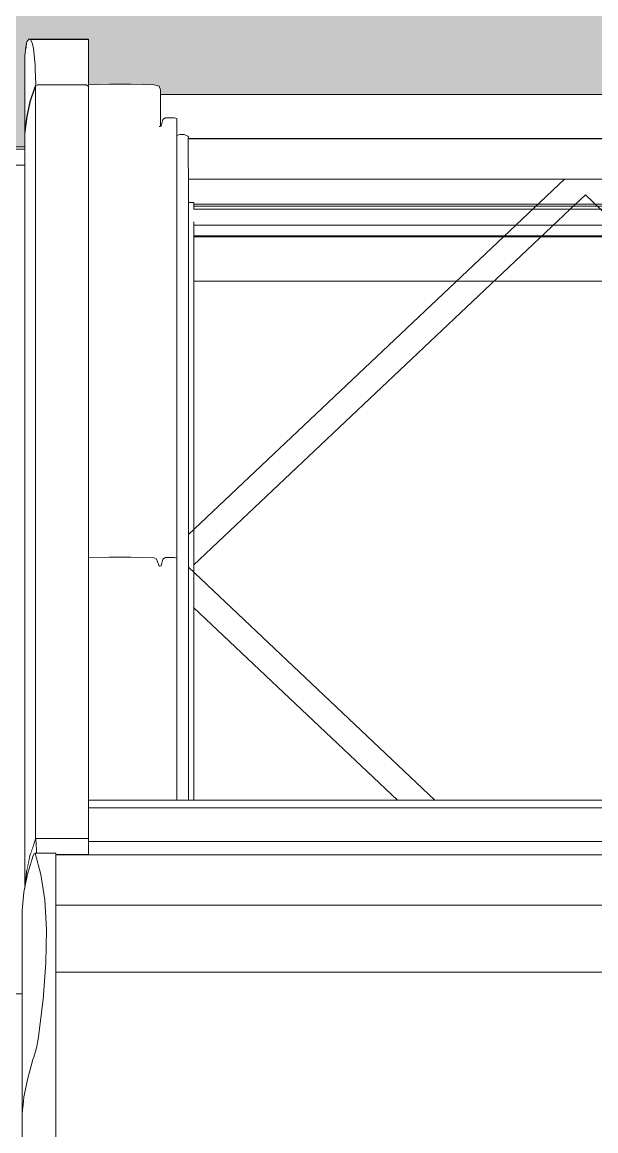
# Model space of a CAD drawing. Header units: metres. Extents: x -208 to 1512, y -277 to 123.
# Drawn here: x 4.669 to 5.105, y -2.944 to -2.103 of the extents above; entities that cross this region are included whole.
import ezdxf

# ---------------------------------------------------------------- set-up
doc = ezdxf.new("R2010")
doc.units = ezdxf.units.M
doc.header["$MEASUREMENT"] = 0
doc.linetypes.add('Wipeout_Contour', pattern=[1, 0, -1])
doc.layers.add('325 Dachfenster', color=7, linetype='Continuous')
doc.layers.add('330 Dachaufbau', color=7, linetype='Continuous')

# ---------------------------------------------------------------- blocks, each defined once
blk = doc.blocks.new('Dachfläche_17_4', base_point=(-0.00106, 0.07))
at = {"color": 254, "linetype": 'Wipeout_Contour', "lineweight": 0, "ltscale": 20.895429}
blk.add_wipeout([(3.805, -2.1975), (3.805, -2.22224), (5.505, -2.22224), (5.505, -2.1975)], dxfattribs=at).dxf.layer = '330 Dachaufbau'
at = {"layer": '330 Dachaufbau', "linetype": 'Continuous', "lineweight": 0, "true_color": 0x000000}
h = blk.add_hatch(color=18, dxfattribs=at)
h.paths.add_polyline_path([(3.445, -0.4), (3.755, -0.4), (3.755, 0.07), (2.8, 0.07), (2.8, -0.77152), (1.05, -0.77152), (1.05, 0.07), (-0.00106, 0.07), (0.01606, -4.6), (6.325, -4.6), (6.325, -0.82361), (3.445, -0.82361)])
h.paths.add_polyline_path([(3.805, -2.1975), (5.505, -2.1975), (5.505, -3.79873), (3.805, -3.79873)], flags=0)
h.paths.add_polyline_path([(1.075, -3.79873), (1.075, -2.1975), (2.775, -2.1975), (2.775, -3.79873)], flags=0)
at = {"layer": '330 Dachaufbau', "color": 7, "linetype": 'Continuous', "lineweight": 18, "flags": 128}
blk.add_lwpolyline([(5.505, -2.1975), (3.805, -2.1975)], dxfattribs=at)
at = {"color": 254, "linetype": 'Wipeout_Contour', "lineweight": 0, "ltscale": 20.995617}
blk.add_wipeout([(3.805, -2.2576), (3.805, -2.27528), (5.505, -2.27528), (5.505, -2.2576)], dxfattribs=at).dxf.layer = '330 Dachaufbau'
at = {"layer": '330 Dachaufbau', "color": 7, "linetype": 'Continuous', "lineweight": 18, "flags": 128}
blk.add_lwpolyline([(3.805, -2.27528), (5.505, -2.27528)], dxfattribs=at)
at = {"color": 254, "linetype": 'Wipeout_Contour', "lineweight": 0, "ltscale": 20.949564}
blk.add_wipeout([(3.805, -2.22224), (3.805, -2.2576), (5.505, -2.2576), (5.505, -2.22224)], dxfattribs=at).dxf.layer = '330 Dachaufbau'
blk = doc.blocks.new('VELUX SlopeRoofBundle[18]_4')
at = {"color": 254, "linetype": 'Wipeout_Contour', "lineweight": 0, "ltscale": 25.504622}
blk.add_wipeout([(4.67115, -2.18793), (4.67245, -2.17569), (4.67245, -2.11886), (4.67192, -2.12203), (4.67115, -2.12852)], dxfattribs=at).dxf.layer = '325 Dachfenster'
at = {"color": 254, "linetype": 'Wipeout_Contour', "lineweight": 0, "ltscale": 21.183153}
blk.add_wipeout([(4.67915, -2.13852), (4.67915, -2.15157), (4.67958, -2.15046), (4.67966, -2.15004)], dxfattribs=at).dxf.layer = '325 Dachfenster'
at = {"color": 254, "linetype": 'Wipeout_Contour', "lineweight": 0, "ltscale": 22.336549}
blk.add_wipeout([(4.79535, -2.20216), (5.39835, -2.20216), (5.39835, -2.19156), (4.79535, -2.19156)], dxfattribs=at).dxf.layer = '325 Dachfenster'
at = {"color": 254, "linetype": 'Wipeout_Contour', "lineweight": 0, "ltscale": 25.315104}
blk.add_wipeout([(4.65685, -2.22338), (4.67135, -2.22338), (4.67135, -2.21296), (4.67135, -2.21148), (4.65685, -2.21147)], dxfattribs=at).dxf.layer = '325 Dachfenster'
at = {"color": 254, "linetype": 'Wipeout_Contour', "lineweight": 0, "ltscale": 44.621096}
blk.add_wipeout([(5.39835, -2.21235), (4.79535, -2.21235), (4.79535, -2.2132), (4.79545, -2.21347), (4.79545, -2.21425), (5.39825, -2.21425), (5.39825, -2.21347), (5.39835, -2.2132)], dxfattribs=at).dxf.layer = '325 Dachfenster'
at = {"color": 254, "linetype": 'Wipeout_Contour', "lineweight": 0, "ltscale": 22.374111}
blk.add_wipeout([(4.79545, -2.21934), (4.79545, -2.2221), (5.39825, -2.2221), (5.39825, -2.21934)], dxfattribs=at).dxf.layer = '325 Dachfenster'
at = {"color": 254, "linetype": 'Wipeout_Contour', "lineweight": 0, "ltscale": 21.695314}
blk.add_wipeout([(4.73555, -2.50891), (4.71965, -2.50942), (4.71965, -2.69331), (4.73555, -2.69331)], dxfattribs=at).dxf.layer = '325 Dachfenster'
at = {"color": 254, "linetype": 'Wipeout_Contour', "lineweight": 0, "ltscale": 21.864615}
blk.add_wipeout([(4.77115, -2.51053), (4.77115, -2.69331), (4.77315, -2.69331), (4.77315, -2.51569)], dxfattribs=at).dxf.layer = '325 Dachfenster'
at = {"color": 254, "linetype": 'Wipeout_Contour', "lineweight": 0, "ltscale": 21.897414}
blk.add_wipeout([(4.78475, -2.50919), (4.78475, -2.69331), (4.78665, -2.69331), (4.78665, -2.50968)], dxfattribs=at).dxf.layer = '325 Dachfenster'
at = {"color": 254, "linetype": 'Wipeout_Contour', "lineweight": 0, "ltscale": 30.693754}
blk.add_wipeout([(4.67285, -2.11774), (4.67245, -2.11886), (4.67245, -2.17569), (4.67515, -2.16352), (4.67515, -2.11619), (4.67416, -2.11589)], dxfattribs=at).dxf.layer = '325 Dachfenster'
at = {"color": 254, "linetype": 'Wipeout_Contour', "lineweight": 0, "ltscale": 22.34801}
blk.add_wipeout([(4.79535, -2.20648), (5.39835, -2.20648), (5.39835, -2.20216), (4.79535, -2.20216)], dxfattribs=at).dxf.layer = '325 Dachfenster'
at = {"color": 254, "linetype": 'Wipeout_Contour', "lineweight": 0, "ltscale": 22.364497}
blk.add_wipeout([(4.79545, -2.21531), (5.39825, -2.21531), (5.39825, -2.21425), (4.79545, -2.21425)], dxfattribs=at).dxf.layer = '325 Dachfenster'
at = {"color": 254, "linetype": 'Wipeout_Contour', "lineweight": 0, "ltscale": 53.186286}
blk.add_wipeout([(4.65685, -2.22338), (4.65685, -2.84047), (4.66923, -2.84047), (4.66925, -2.79316), (4.66925, -2.77719), (4.67055, -2.76329), (4.67115, -2.76014), (4.67115, -2.76012), (4.67135, -2.75824), (4.67135, -2.22338)], dxfattribs=at).dxf.layer = '325 Dachfenster'
at = {"color": 254, "linetype": 'Wipeout_Contour', "lineweight": 0, "ltscale": 22.376213}
blk.add_wipeout([(4.79545, -2.22217), (5.39825, -2.22217), (5.39825, -2.2221), (4.79545, -2.2221)], dxfattribs=at).dxf.layer = '325 Dachfenster'
at = {"color": 254, "linetype": 'Wipeout_Contour', "lineweight": 0, "ltscale": 21.845273}
blk.add_wipeout([(4.76935, -2.50947), (4.76935, -2.69331), (4.77115, -2.69331), (4.77115, -2.51053)], dxfattribs=at).dxf.layer = '325 Dachfenster'
at = {"color": 254, "linetype": 'Wipeout_Contour', "lineweight": 0, "ltscale": 40.649988}
blk.add_wipeout([(4.67545, -2.11624), (4.67515, -2.11619), (4.67515, -2.16352), (4.67915, -2.15157), (4.67915, -2.13852), (4.67903, -2.13533), (4.67782, -2.1228), (4.67686, -2.11859)], dxfattribs=at).dxf.layer = '325 Dachfenster'
at = {"color": 254, "linetype": 'Wipeout_Contour', "lineweight": 0, "ltscale": 22.365825}
blk.add_wipeout([(4.79545, -2.21595), (5.39825, -2.21595), (5.39825, -2.21531), (4.79545, -2.21531)], dxfattribs=at).dxf.layer = '325 Dachfenster'
at = {"color": 254, "linetype": 'Wipeout_Contour', "lineweight": 0, "ltscale": 21.810735}
blk.add_wipeout([(4.75175, -2.50891), (4.75175, -2.69331), (4.76935, -2.69331), (4.76935, -2.50947)], dxfattribs=at).dxf.layer = '325 Dachfenster'
at = {"color": 254, "linetype": 'Wipeout_Contour', "lineweight": 0, "ltscale": 26.982298}
blk.add_wipeout([(4.65685, -2.93345), (4.66922, -2.93345), (4.66922, -2.86684), (4.66923, -2.84047), (4.65685, -2.84047)], dxfattribs=at).dxf.layer = '325 Dachfenster'
at = {"color": 254, "linetype": 'Wipeout_Contour', "lineweight": 0, "ltscale": 20.70006}
blk.add_wipeout([(4.71965, -2.11859), (4.67686, -2.11859), (4.67782, -2.1228), (4.71965, -2.1228)], dxfattribs=at).dxf.layer = '325 Dachfenster'
at = {"color": 254, "linetype": 'Wipeout_Contour', "lineweight": 0, "ltscale": 22.355501}
blk.add_wipeout([(4.79535, -2.2115), (5.39835, -2.2115), (5.39835, -2.20648), (4.79535, -2.20648)], dxfattribs=at).dxf.layer = '325 Dachfenster'
at = {"color": 254, "linetype": 'Wipeout_Contour', "lineweight": 0, "ltscale": 22.369743}
blk.add_wipeout([(4.79545, -2.21666), (4.79545, -2.21934), (5.39825, -2.21934), (5.39825, -2.21666)], dxfattribs=at).dxf.layer = '325 Dachfenster'
at = {"color": 254, "linetype": 'Wipeout_Contour', "lineweight": 0, "ltscale": 21.750045}
blk.add_wipeout([(4.73555, -2.50891), (4.73555, -2.69331), (4.75175, -2.69331), (4.75175, -2.50891)], dxfattribs=at).dxf.layer = '325 Dachfenster'
at = {"color": 254, "linetype": 'Wipeout_Contour', "lineweight": 0, "ltscale": 21.859634}
blk.add_wipeout([(4.77315, -2.51569), (4.77315, -2.69331), (4.77395, -2.69331), (4.77395, -2.51591)], dxfattribs=at).dxf.layer = '325 Dachfenster'
at = {"color": 254, "linetype": 'Wipeout_Contour', "lineweight": 0, "ltscale": 44.720622}
blk.add_wipeout([(4.66922, -2.86684), (4.66922, -2.95834), (4.66922, -2.96046), (4.66923, -2.95311), (4.66924, -2.94434), (4.66925, -2.93084), (4.66925, -2.81162), (4.66925, -2.79316)], dxfattribs=at).dxf.layer = '325 Dachfenster'
at = {"color": 254, "linetype": 'Wipeout_Contour', "lineweight": 0, "ltscale": 26.389218}
blk.add_wipeout([(4.67416, -2.11589), (4.67515, -2.11619), (4.67545, -2.11624), (4.71965, -2.11624), (4.71965, -2.11589)], dxfattribs=at).dxf.layer = '325 Dachfenster'
at = {"color": 254, "linetype": 'Wipeout_Contour', "lineweight": 0, "ltscale": 20.710559}
blk.add_wipeout([(4.67782, -2.1228), (4.67903, -2.13533), (4.71965, -2.13533), (4.71965, -2.1228)], dxfattribs=at).dxf.layer = '325 Dachfenster'
at = {"color": 254, "linetype": 'Wipeout_Contour', "lineweight": 0, "ltscale": 21.232786}
blk.add_wipeout([(4.71965, -2.1757), (4.71965, -2.50942), (4.73555, -2.50891), (4.73555, -2.17519)], dxfattribs=at).dxf.layer = '325 Dachfenster'
at = {"color": 254, "linetype": 'Wipeout_Contour', "lineweight": 0, "ltscale": 22.366908}
blk.add_wipeout([(4.79545, -2.21595), (4.79545, -2.21666), (5.39825, -2.21666), (5.39825, -2.21595)], dxfattribs=at).dxf.layer = '325 Dachfenster'
at = {"color": 254, "linetype": 'Wipeout_Contour', "lineweight": 0, "ltscale": 21.862456}
blk.add_wipeout([(4.77395, -2.51591), (4.77395, -2.69331), (4.77475, -2.69331), (4.77475, -2.51562)], dxfattribs=at).dxf.layer = '325 Dachfenster'
at = {"color": 254, "linetype": 'Wipeout_Contour', "lineweight": 0, "ltscale": 27.547185}
blk.add_wipeout([(4.67055, -2.76329), (4.66925, -2.77719), (4.66925, -2.93084), (4.6702, -2.92221), (4.67055, -2.91864)], dxfattribs=at).dxf.layer = '325 Dachfenster'
at = {"color": 254, "linetype": 'Wipeout_Contour', "lineweight": 0, "ltscale": 20.68416}
blk.add_wipeout([(4.67545, -2.11624), (4.67686, -2.11859), (4.71965, -2.11859), (4.71965, -2.11624)], dxfattribs=at).dxf.layer = '325 Dachfenster'
at = {"color": 254, "linetype": 'Wipeout_Contour', "lineweight": 0, "ltscale": 21.28986}
blk.add_wipeout([(4.73555, -2.17519), (4.73555, -2.50891), (4.75175, -2.50891), (4.75175, -2.17519)], dxfattribs=at).dxf.layer = '325 Dachfenster'
at = {"color": 254, "linetype": 'Wipeout_Contour', "lineweight": 0, "ltscale": 22.359918}
blk.add_wipeout([(4.79535, -2.21235), (5.39835, -2.21235), (5.39835, -2.2115), (4.79535, -2.2115)], dxfattribs=at).dxf.layer = '325 Dachfenster'
at = {"color": 254, "linetype": 'Wipeout_Contour', "lineweight": 0, "ltscale": 21.873727}
blk.add_wipeout([(4.77475, -2.51562), (4.77475, -2.69331), (4.77605, -2.69331), (4.77605, -2.51046)], dxfattribs=at).dxf.layer = '325 Dachfenster'
at = {"color": 254, "linetype": 'Wipeout_Contour', "lineweight": 0, "ltscale": 27.506569}
blk.add_wipeout([(4.67055, -2.76329), (4.67055, -2.91864), (4.67247, -2.90906), (4.67315, -2.90528), (4.67315, -2.74963)], dxfattribs=at).dxf.layer = '325 Dachfenster'
at = {"color": 254, "linetype": 'Wipeout_Contour', "lineweight": 0, "ltscale": 22.205416}
blk.add_wipeout([(4.66925, -2.93402), (4.66924, -2.94434), (4.69485, -2.94434), (4.69485, -2.93402)], dxfattribs=at).dxf.layer = '325 Dachfenster'
at = {"layer": '325 Dachfenster', "linetype": 'Continuous', "lineweight": 0, "flags": 128}
blk.add_lwpolyline([(4.67416, -2.11589), (4.71965, -2.11589)], dxfattribs=at)
at = {"color": 254, "linetype": 'Wipeout_Contour', "lineweight": 0, "ltscale": 20.890028}
blk.add_wipeout([(4.71965, -2.15039), (4.71965, -2.1757), (4.73555, -2.17519), (4.73555, -2.14987)], dxfattribs=at).dxf.layer = '325 Dachfenster'
at = {"color": 254, "linetype": 'Wipeout_Contour', "lineweight": 0, "ltscale": 21.869064}
blk.add_wipeout([(4.77605, -2.51046), (4.77605, -2.69331), (4.77815, -2.69331), (4.77815, -2.50919)], dxfattribs=at).dxf.layer = '325 Dachfenster'
at = {"color": 254, "linetype": 'Wipeout_Contour', "lineweight": 0, "ltscale": 27.482102}
blk.add_wipeout([(4.67725, -2.73614), (4.67315, -2.74963), (4.67315, -2.90528), (4.67614, -2.89492), (4.67725, -2.89025)], dxfattribs=at).dxf.layer = '325 Dachfenster'
at = {"color": 254, "linetype": 'Wipeout_Contour', "lineweight": 0, "ltscale": 28.209118}
blk.add_wipeout([(4.66925, -2.93402), (4.69485, -2.93402), (4.69485, -2.92221), (4.6702, -2.92221), (4.66925, -2.93084)], dxfattribs=at).dxf.layer = '325 Dachfenster'
at = {"color": 254, "linetype": 'Wipeout_Contour', "lineweight": 0, "ltscale": 23.709713}
blk.add_wipeout([(4.69485, -2.95177), (5.49885, -2.95177), (5.49885, -2.94307), (4.69485, -2.94307)], dxfattribs=at).dxf.layer = '325 Dachfenster'
at = {"layer": '325 Dachfenster', "linetype": 'Continuous', "lineweight": 0, "flags": 128}
for points in [[(4.66925, -2.77853), (4.66925, -2.79316)], [(4.66922, -2.86684), (4.66925, -2.79316)], [(4.66923, -2.84047), (4.65685, -2.84047), (4.64448, -2.84047)]]:
    blk.add_lwpolyline(points, dxfattribs=at)
at = {"color": 254, "linetype": 'Wipeout_Contour', "lineweight": 0, "ltscale": 26.24589}
blk.add_wipeout([(4.67903, -2.13533), (4.67915, -2.13852), (4.67966, -2.15004), (4.71965, -2.15004), (4.71965, -2.13533)], dxfattribs=at).dxf.layer = '325 Dachfenster'
at = {"color": 254, "linetype": 'Wipeout_Contour', "lineweight": 0, "ltscale": 21.396659}
blk.add_wipeout([(4.77115, -2.17681), (4.77115, -2.51053), (4.77315, -2.51569), (4.77315, -2.18197)], dxfattribs=at).dxf.layer = '325 Dachfenster'
at = {"color": 254, "linetype": 'Wipeout_Contour', "lineweight": 0, "ltscale": 21.881521}
blk.add_wipeout([(4.77815, -2.69331), (4.78475, -2.69331), (4.78475, -2.50919), (4.77815, -2.50919)], dxfattribs=at).dxf.layer = '325 Dachfenster'
at = {"color": 254, "linetype": 'Wipeout_Contour', "lineweight": 0, "ltscale": 66.27468}
blk.add_wipeout([(4.67836, -2.73398), (4.67725, -2.73614), (4.67725, -2.89025), (4.67802, -2.88834), (4.6801, -2.88148), (4.68142, -2.8749), (4.68516, -2.84478), (4.68724, -2.81692), (4.68767, -2.79154), (4.68639, -2.76905), (4.6835, -2.74968), (4.679, -2.73369)], dxfattribs=at).dxf.layer = '325 Dachfenster'
at = {"color": 254, "linetype": 'Wipeout_Contour', "lineweight": 0, "ltscale": 21.932535}
blk.add_wipeout([(4.67245, -2.74788), (4.67115, -2.76012), (4.67115, -2.76014), (4.67245, -2.75331)], dxfattribs=at).dxf.layer = '325 Dachfenster'
at = {"color": 254, "linetype": 'Wipeout_Contour', "lineweight": 0, "ltscale": 28.117782}
blk.add_wipeout([(4.67055, -2.91864), (4.6702, -2.92221), (4.69485, -2.92221), (4.69485, -2.90906), (4.67247, -2.90906)], dxfattribs=at).dxf.layer = '325 Dachfenster'
at = {"color": 254, "linetype": 'Wipeout_Contour', "lineweight": 0, "ltscale": 23.690848}
blk.add_wipeout([(4.69485, -2.93282), (4.69485, -2.94307), (5.49885, -2.94307), (5.49885, -2.93282)], dxfattribs=at).dxf.layer = '325 Dachfenster'
at = {"color": 254, "linetype": 'Wipeout_Contour', "lineweight": 0, "ltscale": 74.453024}
blk.add_wipeout([(4.67245, -2.17569), (4.67115, -2.18793), (4.67135, -2.18808), (4.67135, -2.18793), (4.67265, -2.17569), (4.67535, -2.16352), (4.67935, -2.15157), (4.68115, -2.15061), (4.71795, -2.15061), (4.71965, -2.15186), (4.71965, -2.15046), (4.67958, -2.15046), (4.67915, -2.15157), (4.67515, -2.16352)], dxfattribs=at).dxf.layer = '325 Dachfenster'
at = {"color": 254, "linetype": 'Wipeout_Contour', "lineweight": 0, "ltscale": 21.385286}
blk.add_wipeout([(4.76935, -2.50947), (4.77115, -2.51053), (4.77115, -2.17681), (4.76935, -2.17575)], dxfattribs=at).dxf.layer = '325 Dachfenster'
at = {"color": 254, "linetype": 'Wipeout_Contour', "lineweight": 0, "ltscale": 21.578702}
blk.add_wipeout([(4.69485, -2.73369), (4.679, -2.73369), (4.6835, -2.74968), (4.69485, -2.74968)], dxfattribs=at).dxf.layer = '325 Dachfenster'
at = {"color": 254, "linetype": 'Wipeout_Contour', "lineweight": 0, "ltscale": 21.812933}
blk.add_wipeout([(4.68724, -2.81692), (4.68516, -2.84478), (4.69485, -2.84478), (4.69485, -2.81692)], dxfattribs=at).dxf.layer = '325 Dachfenster'
at = {"color": 254, "linetype": 'Wipeout_Contour', "lineweight": 0, "ltscale": 28.012447}
blk.add_wipeout([(4.67315, -2.90528), (4.67247, -2.90906), (4.69485, -2.90906), (4.69485, -2.89492), (4.67614, -2.89492)], dxfattribs=at).dxf.layer = '325 Dachfenster'
at = {"color": 254, "linetype": 'Wipeout_Contour', "lineweight": 0, "ltscale": 23.668988}
blk.add_wipeout([(4.69485, -2.92108), (4.69485, -2.93282), (5.49885, -2.93282), (5.49885, -2.92108)], dxfattribs=at).dxf.layer = '325 Dachfenster'
at = {"layer": '325 Dachfenster', "linetype": 'Continuous', "lineweight": 0, "flags": 128}
blk.add_lwpolyline([(4.66922, -2.86684), (4.66922, -2.95834)], dxfattribs=at)
at = {"color": 254, "linetype": 'Wipeout_Contour', "lineweight": 0, "ltscale": 20.770521}
blk.add_wipeout([(4.67966, -2.15004), (4.67958, -2.15046), (4.71965, -2.15046), (4.71965, -2.15004)], dxfattribs=at).dxf.layer = '325 Dachfenster'
at = {"color": 254, "linetype": 'Wipeout_Contour', "lineweight": 0, "ltscale": 21.350559}
blk.add_wipeout([(4.75175, -2.50891), (4.76935, -2.50947), (4.76935, -2.17575), (4.75175, -2.17519)], dxfattribs=at).dxf.layer = '325 Dachfenster'
at = {"color": 254, "linetype": 'Wipeout_Contour', "lineweight": 0, "ltscale": 27.525294}
blk.add_wipeout([(4.67245, -2.75331), (4.67315, -2.74963), (4.67515, -2.74305), (4.67515, -2.73571), (4.67245, -2.74788)], dxfattribs=at).dxf.layer = '325 Dachfenster'
at = {"color": 254, "linetype": 'Wipeout_Contour', "lineweight": 0, "ltscale": 21.869673}
blk.add_wipeout([(4.69485, -2.73461), (4.69485, -2.7349), (4.71965, -2.7349), (4.71965, -2.73461)], dxfattribs=at).dxf.layer = '325 Dachfenster'
at = {"color": 254, "linetype": 'Wipeout_Contour', "lineweight": 0, "ltscale": 21.645609}
blk.add_wipeout([(4.6835, -2.74968), (4.68639, -2.76905), (4.69485, -2.76905), (4.69485, -2.74968)], dxfattribs=at).dxf.layer = '325 Dachfenster'
at = {"color": 254, "linetype": 'Wipeout_Contour', "lineweight": 0, "ltscale": 21.81131}
blk.add_wipeout([(4.68516, -2.84478), (4.68142, -2.8749), (4.69485, -2.8749), (4.69485, -2.84478)], dxfattribs=at).dxf.layer = '325 Dachfenster'
at = {"color": 254, "linetype": 'Wipeout_Contour', "lineweight": 0, "ltscale": 27.804431}
blk.add_wipeout([(4.67725, -2.89025), (4.67614, -2.89492), (4.69485, -2.89492), (4.69485, -2.88834), (4.67802, -2.88834)], dxfattribs=at).dxf.layer = '325 Dachfenster'
at = {"color": 254, "linetype": 'Wipeout_Contour', "lineweight": 0, "ltscale": 23.644496}
blk.add_wipeout([(5.49885, -2.90814), (4.69485, -2.90814), (4.69485, -2.92108), (5.49885, -2.92108)], dxfattribs=at).dxf.layer = '325 Dachfenster'
at = {"color": 254, "linetype": 'Wipeout_Contour', "lineweight": 0, "ltscale": 20.952275}
blk.add_wipeout([(4.73555, -2.17519), (4.75175, -2.17519), (4.75175, -2.14987), (4.73555, -2.14987)], dxfattribs=at).dxf.layer = '325 Dachfenster'
at = {"color": 254, "linetype": 'Wipeout_Contour', "lineweight": 0, "ltscale": 32.239723}
blk.add_wipeout([(4.77315, -2.51569), (4.77395, -2.51591), (4.77395, -2.18222), (4.77325, -2.18204), (4.77325, -2.182), (4.77315, -2.18197)], dxfattribs=at).dxf.layer = '325 Dachfenster'
at = {"color": 254, "linetype": 'Wipeout_Contour', "lineweight": 0, "ltscale": 37.435944}
blk.add_wipeout([(4.67915, -2.72376), (4.67515, -2.73571), (4.67515, -2.74305), (4.67725, -2.73614), (4.67836, -2.73398), (4.679, -2.73369), (4.67915, -2.73369)], dxfattribs=at).dxf.layer = '325 Dachfenster'
at = {"color": 254, "linetype": 'Wipeout_Contour', "lineweight": 0, "ltscale": 21.778922}
blk.add_wipeout([(4.68767, -2.79154), (4.69485, -2.79154), (4.69485, -2.76905), (4.68639, -2.76905)], dxfattribs=at).dxf.layer = '325 Dachfenster'
at = {"color": 254, "linetype": 'Wipeout_Contour', "lineweight": 0, "ltscale": 23.488105}
blk.add_wipeout([(4.69485, -2.82399), (4.69485, -2.8457), (5.49885, -2.8457), (5.49885, -2.82399)], dxfattribs=at).dxf.layer = '325 Dachfenster'
at = {"color": 254, "linetype": 'Wipeout_Contour', "lineweight": 0, "ltscale": 21.994994}
blk.add_wipeout([(4.6801, -2.88148), (4.67802, -2.88834), (4.69485, -2.88834), (4.69485, -2.88148)], dxfattribs=at).dxf.layer = '325 Dachfenster'
at = {"color": 254, "linetype": 'Wipeout_Contour', "lineweight": 0, "ltscale": 23.617763}
blk.add_wipeout([(5.49885, -2.89407), (4.69485, -2.89407), (4.69485, -2.90814), (5.49885, -2.90814)], dxfattribs=at).dxf.layer = '325 Dachfenster'
at = {"color": 254, "linetype": 'Wipeout_Contour', "lineweight": 0, "ltscale": 26.691323}
blk.add_wipeout([(4.67135, -2.18793), (4.67135, -2.75824), (4.67245, -2.74788), (4.67265, -2.74698), (4.67265, -2.17569)], dxfattribs=at).dxf.layer = '325 Dachfenster'
at = {"color": 254, "linetype": 'Wipeout_Contour', "lineweight": 0, "ltscale": 21.410047}
blk.add_wipeout([(4.77395, -2.18222), (4.77395, -2.51591), (4.77475, -2.51562), (4.77475, -2.18194)], dxfattribs=at).dxf.layer = '325 Dachfenster'
at = {"color": 254, "linetype": 'Wipeout_Contour', "lineweight": 0, "ltscale": 32.526598}
blk.add_wipeout([(4.67915, -2.72376), (4.67915, -2.73369), (4.68005, -2.73369), (4.68005, -2.73166), (4.67969, -2.72249), (4.6796, -2.72258)], dxfattribs=at).dxf.layer = '325 Dachfenster'
at = {"color": 254, "linetype": 'Wipeout_Contour', "lineweight": 0, "ltscale": 23.346776}
blk.add_wipeout([(4.69485, -2.75102), (4.69485, -2.77223), (5.49885, -2.77223), (5.49885, -2.75102)], dxfattribs=at).dxf.layer = '325 Dachfenster'
at = {"color": 254, "linetype": 'Wipeout_Contour', "lineweight": 0, "ltscale": 21.904555}
blk.add_wipeout([(4.69485, -2.79154), (4.68767, -2.79154), (4.68724, -2.81692), (4.69485, -2.81692)], dxfattribs=at).dxf.layer = '325 Dachfenster'
at = {"color": 254, "linetype": 'Wipeout_Contour', "lineweight": 0, "ltscale": 23.464488}
blk.add_wipeout([(4.69485, -2.82321), (4.69485, -2.82378), (5.49885, -2.82378), (5.49885, -2.82321)], dxfattribs=at).dxf.layer = '325 Dachfenster'
at = {"color": 254, "linetype": 'Wipeout_Contour', "lineweight": 0, "ltscale": 22.014791}
blk.add_wipeout([(4.68142, -2.8749), (4.6801, -2.88148), (4.69485, -2.88148), (4.69485, -2.8749)], dxfattribs=at).dxf.layer = '325 Dachfenster'
at = {"color": 254, "linetype": 'Wipeout_Contour', "lineweight": 0, "ltscale": 23.597232}
blk.add_wipeout([(5.49885, -2.88799), (4.69485, -2.88799), (4.69485, -2.89407), (5.49885, -2.89407)], dxfattribs=at).dxf.layer = '325 Dachfenster'
at = {"layer": '325 Dachfenster', "linetype": 'Continuous', "lineweight": 0, "flags": 128}
blk.add_lwpolyline([(4.67115, -2.76012), (4.67115, -2.76014)], dxfattribs=at)
at = {"color": 254, "linetype": 'Wipeout_Contour', "lineweight": 0, "ltscale": 26.606085}
blk.add_wipeout([(4.67265, -2.17569), (4.67265, -2.74698), (4.67515, -2.73571), (4.67535, -2.73511), (4.67535, -2.16352)], dxfattribs=at).dxf.layer = '325 Dachfenster'
at = {"color": 254, "linetype": 'Wipeout_Contour', "lineweight": 0, "ltscale": 21.405913}
blk.add_wipeout([(4.77475, -2.18194), (4.77475, -2.51562), (4.77605, -2.51046), (4.77605, -2.17678)], dxfattribs=at).dxf.layer = '325 Dachfenster'
at = {"color": 254, "linetype": 'Wipeout_Contour', "lineweight": 0, "ltscale": 21.822695}
blk.add_wipeout([(4.67969, -2.72249), (4.68005, -2.73166), (4.71965, -2.73166), (4.71965, -2.72249)], dxfattribs=at).dxf.layer = '325 Dachfenster'
at = {"color": 254, "linetype": 'Wipeout_Contour', "lineweight": 0, "ltscale": 23.366412}
blk.add_wipeout([(4.69485, -2.77308), (5.49885, -2.77308), (5.49885, -2.77223), (4.69485, -2.77223)], dxfattribs=at).dxf.layer = '325 Dachfenster'
at = {"color": 254, "linetype": 'Wipeout_Contour', "lineweight": 0, "ltscale": 23.465219}
blk.add_wipeout([(4.69485, -2.82378), (4.69485, -2.82399), (5.49885, -2.82399), (5.49885, -2.82378)], dxfattribs=at).dxf.layer = '325 Dachfenster'
at = {"color": 254, "linetype": 'Wipeout_Contour', "lineweight": 0, "ltscale": 23.53903}
blk.add_wipeout([(5.49885, -2.8457), (4.69485, -2.8457), (4.69485, -2.87547), (5.49885, -2.87547)], dxfattribs=at).dxf.layer = '325 Dachfenster'
at = {"color": 254, "linetype": 'Wipeout_Contour', "lineweight": 0, "ltscale": 23.584896}
blk.add_wipeout([(4.69485, -2.88155), (4.69485, -2.88799), (5.49885, -2.88799), (5.49885, -2.88155)], dxfattribs=at).dxf.layer = '325 Dachfenster'
at = {"layer": '325 Dachfenster', "linetype": 'Continuous', "lineweight": 0, "flags": 128}
for points in [[(4.77115, -2.51053), (4.76935, -2.50947)], [(4.77395, -2.51591), (4.77315, -2.51569)], [(4.77475, -2.51562), (4.77395, -2.51591)]]:
    blk.add_lwpolyline(points, dxfattribs=at)
at = {"color": 254, "linetype": 'Wipeout_Contour', "lineweight": 0, "ltscale": 21.408898}
blk.add_wipeout([(4.77605, -2.17678), (4.77605, -2.51046), (4.77815, -2.50919), (4.77815, -2.1755)], dxfattribs=at).dxf.layer = '325 Dachfenster'
at = {"color": 254, "linetype": 'Wipeout_Contour', "lineweight": 0, "ltscale": 33.126006}
blk.add_wipeout([(4.68005, -2.73369), (4.69485, -2.73369), (4.69485, -2.73461), (4.71965, -2.73461), (4.71965, -2.73166), (4.68005, -2.73166)], dxfattribs=at).dxf.layer = '325 Dachfenster'
at = {"color": 254, "linetype": 'Wipeout_Contour', "lineweight": 0, "ltscale": 23.463644}
blk.add_wipeout([(4.69485, -2.82321), (5.49885, -2.82321), (5.49885, -2.82293), (4.69485, -2.82293)], dxfattribs=at).dxf.layer = '325 Dachfenster'
at = {"color": 254, "linetype": 'Wipeout_Contour', "lineweight": 0, "ltscale": 23.572528}
blk.add_wipeout([(4.69485, -2.87547), (4.69485, -2.88155), (5.49885, -2.88155), (5.49885, -2.87547)], dxfattribs=at).dxf.layer = '325 Dachfenster'
at = {"layer": '325 Dachfenster', "linetype": 'Continuous', "lineweight": 0, "flags": 128}
blk.add_lwpolyline([(4.77315, -2.51569), (4.77115, -2.51053)], dxfattribs=at)
at = {"color": 254, "linetype": 'Wipeout_Contour', "lineweight": 0, "ltscale": 26.572448}
blk.add_wipeout([(4.67935, -2.15157), (4.67535, -2.16352), (4.67535, -2.73511), (4.67915, -2.72376), (4.67935, -2.72323)], dxfattribs=at).dxf.layer = '325 Dachfenster'
at = {"color": 254, "linetype": 'Wipeout_Contour', "lineweight": 0, "ltscale": 21.424507}
blk.add_wipeout([(4.77815, -2.1755), (4.77815, -2.50919), (4.78475, -2.50919), (4.78475, -2.1755)], dxfattribs=at).dxf.layer = '325 Dachfenster'
at = {"color": 254, "linetype": 'Wipeout_Contour', "lineweight": 0, "ltscale": 23.278724}
blk.add_wipeout([(5.47405, -2.72811), (4.71965, -2.72811), (4.71965, -2.73042), (5.47405, -2.73042)], dxfattribs=at).dxf.layer = '325 Dachfenster'
at = {"color": 254, "linetype": 'Wipeout_Contour', "lineweight": 0, "ltscale": 23.310827}
blk.add_wipeout([(4.69485, -2.75102), (5.49885, -2.75102), (5.49885, -2.7349), (4.69485, -2.7349)], dxfattribs=at).dxf.layer = '325 Dachfenster'
at = {"color": 254, "linetype": 'Wipeout_Contour', "lineweight": 0, "ltscale": 23.4397}
blk.add_wipeout([(4.69485, -2.82293), (5.49885, -2.82293), (5.49885, -2.79656), (4.69485, -2.79656)], dxfattribs=at).dxf.layer = '325 Dachfenster'
at = {"layer": '325 Dachfenster', "linetype": 'Continuous', "lineweight": 0, "flags": 128}
for points in [[(4.67115, -2.12852), (4.67115, -2.18793)], [(4.67115, -2.18793), (4.67135, -2.18808)], [(4.67135, -2.18793), (4.67135, -2.75824)], [(4.67135, -2.21148), (4.65685, -2.21147), (4.64235, -2.21148)], [(4.77605, -2.51046), (4.77475, -2.51562)], [(4.77815, -2.50919), (4.77605, -2.51046)], [(4.679, -2.73369), (4.6835, -2.74968), (4.68639, -2.76905), (4.68767, -2.79154), (4.68724, -2.81692), (4.68516, -2.84478), (4.68142, -2.8749), (4.6801, -2.88148), (4.67802, -2.88834), (4.67725, -2.89025), (4.67614, -2.89492), (4.67315, -2.90528), (4.67247, -2.90906), (4.67055, -2.91864), (4.6702, -2.92221), (4.66925, -2.93084), (4.66925, -2.93402), (4.66924, -2.94434), (4.66923, -2.95311), (4.66922, -2.96046)], [(4.67836, -2.73398), (4.67725, -2.73614), (4.67315, -2.74963), (4.67055, -2.76329), (4.66925, -2.77719), (4.66925, -2.77853)], [(4.67836, -2.73398), (4.679, -2.73369)], [(4.679, -2.73369), (4.69485, -2.73369)], [(4.69485, -2.82399), (5.49885, -2.82399)]]:
    blk.add_lwpolyline(points, dxfattribs=at)
at = {"color": 254, "linetype": 'Wipeout_Contour', "lineweight": 0, "ltscale": 33.193753}
blk.add_wipeout([(4.67935, -2.15157), (4.67935, -2.72323), (4.6796, -2.72258), (4.67969, -2.72249), (4.68115, -2.72249), (4.68115, -2.15061)], dxfattribs=at).dxf.layer = '325 Dachfenster'
at = {"color": 254, "linetype": 'Wipeout_Contour', "lineweight": 0, "ltscale": 20.676668}
blk.add_wipeout([(4.77115, -2.17681), (4.77315, -2.1819), (4.77415, -2.15426), (4.77315, -2.1515)], dxfattribs=at).dxf.layer = '325 Dachfenster'
at = {"color": 254, "linetype": 'Wipeout_Contour', "lineweight": 0, "ltscale": 21.439347}
blk.add_wipeout([(4.78475, -2.1755), (4.78475, -2.50919), (4.78665, -2.50968), (4.78665, -2.176)], dxfattribs=at).dxf.layer = '325 Dachfenster'
at = {"color": 254, "linetype": 'Wipeout_Contour', "lineweight": 0, "ltscale": 23.283554}
blk.add_wipeout([(5.47405, -2.73042), (4.71965, -2.73042), (4.71965, -2.73318), (5.47405, -2.73318)], dxfattribs=at).dxf.layer = '325 Dachfenster'
at = {"color": 254, "linetype": 'Wipeout_Contour', "lineweight": 0, "ltscale": 23.391398}
blk.add_wipeout([(4.69485, -2.79656), (5.49885, -2.79656), (5.49885, -2.77308), (4.69485, -2.77308)], dxfattribs=at).dxf.layer = '325 Dachfenster'
at = {"layer": '325 Dachfenster', "linetype": 'Continuous', "lineweight": 0, "flags": 128}
for points in [[(4.69485, -2.96046), (4.69485, -2.95311), (4.69485, -2.94434), (4.69485, -2.93402), (4.69485, -2.92221), (4.69485, -2.90906), (4.69485, -2.89492), (4.69485, -2.88834), (4.69485, -2.88148), (4.69485, -2.8749), (4.69485, -2.84478), (4.69485, -2.81692), (4.69485, -2.79154), (4.69485, -2.76905), (4.69485, -2.74968), (4.69485, -2.73369)], [(4.69485, -2.77308), (5.49885, -2.77308)]]:
    blk.add_lwpolyline(points, dxfattribs=at)
at = {"color": 254, "linetype": 'Wipeout_Contour', "lineweight": 0, "ltscale": 21.339135}
blk.add_wipeout([(4.68115, -2.15061), (4.68115, -2.72249), (4.71795, -2.72249), (4.71795, -2.15061)], dxfattribs=at).dxf.layer = '325 Dachfenster'
at = {"color": 254, "linetype": 'Wipeout_Contour', "lineweight": 0, "ltscale": 15.963702}
blk.add_wipeout([(4.77315, -2.1515), (4.76935, -2.17575), (4.77115, -2.17681)], dxfattribs=at).dxf.layer = '325 Dachfenster'
at = {"color": 254, "linetype": 'Wipeout_Contour', "lineweight": 0, "ltscale": 78.460077}
blk.add_wipeout([(4.78665, -2.18441), (4.78665, -2.18898), (4.78905, -2.18816), (4.79215, -2.18823), (4.79495, -2.18936), (4.79545, -2.19021), (4.79545, -2.19134), (5.39825, -2.19134), (5.39825, -2.19021), (5.39875, -2.18936), (5.40155, -2.18823), (5.40465, -2.18816), (5.40705, -2.18898), (5.40705, -2.18441)], dxfattribs=at).dxf.layer = '325 Dachfenster'
at = {"color": 254, "linetype": 'Wipeout_Contour', "lineweight": 0, "ltscale": 23.28772}
blk.add_wipeout([(5.47405, -2.73318), (4.71965, -2.73318), (4.71965, -2.7349), (5.47405, -2.7349)], dxfattribs=at).dxf.layer = '325 Dachfenster'
at = {"layer": '325 Dachfenster', "linetype": 'Continuous', "lineweight": 0, "flags": 128}
for points in [[(4.67115, -2.12852), (4.67192, -2.12203), (4.67245, -2.11886), (4.67285, -2.11774), (4.67416, -2.11589), (4.67515, -2.11619), (4.67545, -2.11624), (4.67686, -2.11859), (4.67782, -2.1228), (4.67903, -2.13533), (4.67915, -2.13852), (4.67966, -2.15004)], [(4.67958, -2.15046), (4.67915, -2.15157), (4.67515, -2.16352), (4.67245, -2.17569), (4.67115, -2.18793)], [(4.67135, -2.18793), (4.67265, -2.17569), (4.67535, -2.16352), (4.67935, -2.15157)], [(4.67935, -2.15157), (4.68115, -2.15061)], [(4.67935, -2.15157), (4.67935, -2.72323)], [(4.67958, -2.15046), (4.67966, -2.15004)], [(4.67115, -2.76012), (4.67245, -2.74788), (4.67515, -2.73571), (4.67915, -2.72376), (4.6796, -2.72258)], [(4.6796, -2.72258), (4.67969, -2.72249)], [(4.67969, -2.72249), (4.68005, -2.73166), (4.68005, -2.73369)], [(4.69485, -2.73461), (4.71965, -2.73461)], [(4.69485, -2.7349), (5.49885, -2.7349)], [(4.71965, -2.73461), (4.71965, -2.7349)]]:
    blk.add_lwpolyline(points, dxfattribs=at)
at = {"color": 254, "linetype": 'Wipeout_Contour', "lineweight": 0, "ltscale": 21.405645}
blk.add_wipeout([(4.71795, -2.15061), (4.71795, -2.72249), (4.71965, -2.72249), (4.71965, -2.15186)], dxfattribs=at).dxf.layer = '325 Dachfenster'
at = {"color": 254, "linetype": 'Wipeout_Contour', "lineweight": 0, "ltscale": 38.287183}
blk.add_wipeout([(4.77315, -2.1819), (4.77318, -2.18198), (4.77325, -2.182), (4.77325, -2.18204), (4.77395, -2.18222), (4.77415, -2.18215), (4.77415, -2.15426)], dxfattribs=at).dxf.layer = '325 Dachfenster'
at = {"color": 254, "linetype": 'Wipeout_Contour', "lineweight": 0, "ltscale": 22.327282}
blk.add_wipeout([(4.79535, -2.19156), (5.39835, -2.19156), (5.39835, -2.19134), (4.79535, -2.19134)], dxfattribs=at).dxf.layer = '325 Dachfenster'
at = {"layer": '325 Dachfenster', "linetype": 'Continuous', "lineweight": 0, "flags": 128}
for points in [[(4.71965, -2.15004), (4.71965, -2.13533), (4.71965, -2.1228), (4.71965, -2.11859), (4.71965, -2.11624), (4.71965, -2.11589)], [(4.68115, -2.15061), (4.71795, -2.15061)], [(4.71795, -2.15061), (4.71965, -2.15186)], [(4.71965, -2.15046), (4.71965, -2.15004)], [(4.71965, -2.15186), (4.71965, -2.15046)], [(4.76935, -2.50947), (4.75175, -2.50891), (4.73555, -2.50891), (4.71965, -2.50942)]]:
    blk.add_lwpolyline(points, dxfattribs=at)
at = {"color": 254, "linetype": 'Wipeout_Contour', "lineweight": 0, "ltscale": 21.012204}
blk.add_wipeout([(4.75175, -2.14987), (4.75175, -2.17519), (4.76935, -2.17575), (4.76935, -2.15044)], dxfattribs=at).dxf.layer = '325 Dachfenster'
at = {"color": 254, "linetype": 'Wipeout_Contour', "lineweight": 0, "ltscale": 40.569406}
blk.add_wipeout([(4.79495, -2.18936), (4.79495, -2.69331), (4.79545, -2.69331), (4.79545, -2.21347), (4.79535, -2.2132), (4.79535, -2.19134), (4.79545, -2.19134), (4.79545, -2.19021)], dxfattribs=at).dxf.layer = '325 Dachfenster'
at = {"color": 254, "linetype": 'Wipeout_Contour', "lineweight": 0, "ltscale": 23.274665}
blk.add_wipeout([(4.71965, -2.72616), (4.71965, -2.72811), (5.47405, -2.72811), (5.47405, -2.72616)], dxfattribs=at).dxf.layer = '325 Dachfenster'
at = {"color": 254, "linetype": 'Wipeout_Contour', "lineweight": 0, "ltscale": 16.026028}
blk.add_wipeout([(4.76935, -2.17575), (4.77315, -2.1515), (4.76935, -2.15044)], dxfattribs=at).dxf.layer = '325 Dachfenster'
at = {"color": 254, "linetype": 'Wipeout_Contour', "lineweight": 0, "ltscale": 23.271352}
blk.add_wipeout([(5.47405, -2.72464), (4.71965, -2.72464), (4.71965, -2.72616), (5.47405, -2.72616)], dxfattribs=at).dxf.layer = '325 Dachfenster'
at = {"layer": '325 Dachfenster', "linetype": 'Continuous', "lineweight": 0, "flags": 128}
blk.add_lwpolyline([(4.77315, -2.1515), (4.76935, -2.15044), (4.75175, -2.14987), (4.73555, -2.14987), (4.71965, -2.15039)], dxfattribs=at)
at = {"color": 254, "linetype": 'Wipeout_Contour', "lineweight": 0, "ltscale": 22.28808}
blk.add_wipeout([(4.77415, -2.1579), (4.77415, -2.16985), (5.41955, -2.16985), (5.41955, -2.1579)], dxfattribs=at).dxf.layer = '325 Dachfenster'
at = {"color": 254, "linetype": 'Wipeout_Contour', "lineweight": 0, "ltscale": 20.680637}
blk.add_wipeout([(4.77315, -2.1819), (4.77115, -2.17681), (4.77315, -2.18197), (4.77318, -2.18198)], dxfattribs=at).dxf.layer = '325 Dachfenster'
at = {"color": 254, "linetype": 'Wipeout_Contour', "lineweight": 0, "ltscale": 22.27788}
blk.add_wipeout([(4.77415, -2.15783), (4.77415, -2.1579), (5.41955, -2.1579), (5.41955, -2.15783)], dxfattribs=at).dxf.layer = '325 Dachfenster'
at = {"color": 254, "linetype": 'Wipeout_Contour', "lineweight": 0, "ltscale": 89.138783}
blk.add_wipeout([(4.77415, -2.18215), (4.77475, -2.18194), (4.77605, -2.17678), (4.77815, -2.1755), (4.78475, -2.1755), (4.78665, -2.176), (4.78665, -2.18441), (5.40705, -2.18441), (5.40705, -2.176), (5.40895, -2.1755), (5.41555, -2.1755), (5.41765, -2.17678), (5.41895, -2.18194), (5.41955, -2.18215), (5.41955, -2.16985), (4.77415, -2.16985)], dxfattribs=at).dxf.layer = '325 Dachfenster'
at = {"layer": '325 Dachfenster', "linetype": 'Continuous', "lineweight": 0, "flags": 128}
for points in [[(4.77415, -2.15426), (4.77315, -2.1515)], [(4.77415, -2.18215), (4.77415, -2.15426)], [(4.77415, -2.15783), (5.41955, -2.15783)], [(4.77475, -2.18194), (4.77605, -2.17678)], [(4.77605, -2.17678), (4.77815, -2.1755)], [(4.77815, -2.1755), (4.78475, -2.1755), (4.78665, -2.176)], [(4.77318, -2.18198), (4.77315, -2.1819)], [(4.77325, -2.182), (4.77325, -2.18204)], [(4.77325, -2.18204), (4.77395, -2.18222)], [(4.77395, -2.18222), (4.77475, -2.18194)]]:
    blk.add_lwpolyline(points, dxfattribs=at)
at = {"color": 254, "linetype": 'Wipeout_Contour', "lineweight": 0, "ltscale": 21.646247}
blk.add_wipeout([(4.78665, -2.18898), (4.78665, -2.69331), (4.78905, -2.69331), (4.78905, -2.18816)], dxfattribs=at).dxf.layer = '325 Dachfenster'
at = {"color": 254, "linetype": 'Wipeout_Contour', "lineweight": 0, "ltscale": 21.655306}
blk.add_wipeout([(4.78905, -2.18816), (4.78905, -2.69331), (4.79215, -2.69331), (4.79215, -2.18823)], dxfattribs=at).dxf.layer = '325 Dachfenster'
at = {"layer": '325 Dachfenster', "linetype": 'Continuous', "lineweight": 0, "flags": 128}
blk.add_lwpolyline([(4.78665, -2.50968), (4.78475, -2.50919), (4.77815, -2.50919)], dxfattribs=at)
at = {"color": 254, "linetype": 'Wipeout_Contour', "lineweight": 0, "ltscale": 21.667046}
blk.add_wipeout([(4.79215, -2.18823), (4.79215, -2.69331), (4.79495, -2.69331), (4.79495, -2.18936)], dxfattribs=at).dxf.layer = '325 Dachfenster'
at = {"layer": '325 Dachfenster', "linetype": 'Continuous', "lineweight": 0, "flags": 128}
for points in [[(4.78905, -2.18816), (4.78665, -2.18898)], [(4.79215, -2.18823), (4.78905, -2.18816)], [(4.79495, -2.18936), (4.79215, -2.18823)], [(4.79545, -2.19021), (4.79495, -2.18936)], [(4.79535, -2.19134), (4.79535, -2.19156)], [(4.79535, -2.19134), (5.39835, -2.19134)], [(4.79535, -2.19156), (4.79535, -2.20216), (4.79535, -2.20648), (4.79535, -2.2115), (4.79535, -2.21235), (4.79535, -2.2132)], [(4.79545, -2.19021), (4.79545, -2.19134)]]:
    blk.add_lwpolyline(points, dxfattribs=at)
at = {"color": 254, "linetype": 'Wipeout_Contour', "lineweight": 0, "ltscale": 16.529615}
blk.add_wipeout([(4.79545, -2.22217), (4.79545, -2.49183), (5.08098, -2.22217)], dxfattribs=at).dxf.layer = '325 Dachfenster'
at = {"color": 254, "linetype": 'Wipeout_Contour', "lineweight": 0, "ltscale": 17.351823}
blk.add_wipeout([(4.79545, -2.69331), (4.98259, -2.69331), (4.79545, -2.51658)], dxfattribs=at).dxf.layer = '325 Dachfenster'
at = {"color": 254, "linetype": 'Wipeout_Contour', "lineweight": 0, "ltscale": 45.706277}
blk.add_wipeout([(4.79545, -2.49183), (4.79545, -2.51658), (4.98259, -2.69331), (5.21111, -2.69331), (5.39825, -2.51658), (5.39825, -2.49183), (5.11273, -2.22217), (5.08098, -2.22217)], dxfattribs=at).dxf.layer = '325 Dachfenster'
at = {"layer": '325 Dachfenster', "linetype": 'Continuous', "lineweight": 0, "flags": 128}
for points in [[(4.79545, -2.2221), (5.39825, -2.2221)], [(5.08098, -2.22217), (4.79545, -2.49183)], [(4.79545, -2.22217), (5.39825, -2.22217)], [(5.09685, -2.23405), (5.0854, -2.24487), (5.07566, -2.25406), (4.79942, -2.51496)], [(5.09685, -2.23405), (5.10831, -2.24487), (5.11804, -2.25406), (5.39429, -2.51496)], [(4.79545, -2.23992), (4.79935, -2.23992)], [(4.79935, -2.23992), (4.79955, -2.24013)], [(4.79942, -2.24487), (5.39429, -2.24487)], [(4.79955, -2.24013), (4.79955, -2.24487)], [(4.79955, -2.24098), (5.39415, -2.24098)], [(4.79955, -2.24268), (5.39415, -2.24268)], [(4.79955, -2.25689), (5.39415, -2.25689)], [(4.79955, -2.26502), (5.39415, -2.26502)], [(4.79955, -2.2658), (5.39415, -2.2658)], [(4.79955, -2.29953), (5.39415, -2.29953)]]:
    blk.add_lwpolyline(points, dxfattribs=at)
at = {"color": 254, "linetype": 'Wipeout_Contour', "lineweight": 0, "ltscale": 23.216891}
blk.add_wipeout([(4.71965, -2.69344), (4.71965, -2.69918), (5.47405, -2.69918), (5.47405, -2.69344)], dxfattribs=at).dxf.layer = '325 Dachfenster'
at = {"color": 254, "linetype": 'Wipeout_Contour', "lineweight": 0, "ltscale": 23.210997}
blk.add_wipeout([(4.71965, -2.69331), (4.71965, -2.69344), (5.47405, -2.69344), (5.47405, -2.69331)], dxfattribs=at).dxf.layer = '325 Dachfenster'
at = {"color": 254, "linetype": 'Wipeout_Contour', "lineweight": 0, "ltscale": 23.223402}
blk.add_wipeout([(4.71965, -2.7007), (5.47405, -2.7007), (5.47405, -2.69918), (4.71965, -2.69918)], dxfattribs=at).dxf.layer = '325 Dachfenster'
at = {"layer": '325 Dachfenster', "linetype": 'Continuous', "lineweight": 0, "flags": 128}
for points in [[(4.78665, -2.176), (4.78665, -2.50968), (4.78665, -2.69331)], [(4.79545, -2.21347), (4.79545, -2.69331)], [(4.79955, -2.25435), (4.79955, -2.69331)], [(4.98259, -2.69331), (4.79545, -2.51658)], [(4.95414, -2.69331), (4.79942, -2.54719)], [(5.47405, -2.69331), (4.71965, -2.69331)]]:
    blk.add_lwpolyline(points, dxfattribs=at)
at = {"color": 254, "linetype": 'Wipeout_Contour', "lineweight": 0, "ltscale": 23.230721}
blk.add_wipeout([(4.71965, -2.70497), (5.47405, -2.70497), (5.47405, -2.70265), (4.71965, -2.70265)], dxfattribs=at).dxf.layer = '325 Dachfenster'
at = {"color": 254, "linetype": 'Wipeout_Contour', "lineweight": 0, "ltscale": 23.226691}
blk.add_wipeout([(4.71965, -2.7007), (4.71965, -2.70265), (5.47405, -2.70265), (5.47405, -2.7007)], dxfattribs=at).dxf.layer = '325 Dachfenster'
at = {"color": 254, "linetype": 'Wipeout_Contour', "lineweight": 0, "ltscale": 23.240999}
blk.add_wipeout([(4.71965, -2.70772), (4.71965, -2.71077), (5.47405, -2.71077), (5.47405, -2.70772)], dxfattribs=at).dxf.layer = '325 Dachfenster'
at = {"layer": '325 Dachfenster', "linetype": 'Continuous', "lineweight": 0, "flags": 128}
blk.add_lwpolyline([(5.47405, -2.69918), (4.71965, -2.69918)], dxfattribs=at)
at = {"color": 254, "linetype": 'Wipeout_Contour', "lineweight": 0, "ltscale": 23.235517}
blk.add_wipeout([(4.71965, -2.70497), (4.71965, -2.70772), (5.47405, -2.70772), (5.47405, -2.70497)], dxfattribs=at).dxf.layer = '325 Dachfenster'
at = {"color": 254, "linetype": 'Wipeout_Contour', "lineweight": 0, "ltscale": 23.247192}
blk.add_wipeout([(5.47405, -2.71077), (4.71965, -2.71077), (4.71965, -2.71427), (5.47405, -2.71427)], dxfattribs=at).dxf.layer = '325 Dachfenster'
at = {"color": 254, "linetype": 'Wipeout_Contour', "lineweight": 0, "ltscale": 23.254006}
blk.add_wipeout([(5.47405, -2.71427), (4.71965, -2.71427), (4.71965, -2.71799), (5.47405, -2.71799)], dxfattribs=at).dxf.layer = '325 Dachfenster'
at = {"color": 254, "linetype": 'Wipeout_Contour', "lineweight": 0, "ltscale": 23.261188}
blk.add_wipeout([(4.71965, -2.71799), (4.71965, -2.72187), (5.47405, -2.72187), (5.47405, -2.71799)], dxfattribs=at).dxf.layer = '325 Dachfenster'
at = {"color": 254, "linetype": 'Wipeout_Contour', "lineweight": 0, "ltscale": 23.266191}
blk.add_wipeout([(5.47405, -2.72245), (4.71965, -2.72245), (4.71965, -2.72295), (5.47405, -2.72295)], dxfattribs=at).dxf.layer = '325 Dachfenster'
at = {"color": 254, "linetype": 'Wipeout_Contour', "lineweight": 0, "ltscale": 23.268987}
blk.add_wipeout([(4.71965, -2.7237), (4.71965, -2.72464), (5.47405, -2.72464), (5.47405, -2.7237)], dxfattribs=at).dxf.layer = '325 Dachfenster'
at = {"color": 254, "linetype": 'Wipeout_Contour', "lineweight": 0, "ltscale": 23.267738}
blk.add_wipeout([(4.71965, -2.72336), (4.71965, -2.7237), (5.47405, -2.7237), (5.47405, -2.72336)], dxfattribs=at).dxf.layer = '325 Dachfenster'
at = {"color": 254, "linetype": 'Wipeout_Contour', "lineweight": 0, "ltscale": 23.267041}
blk.add_wipeout([(4.71965, -2.72295), (4.71965, -2.72336), (5.47405, -2.72336), (5.47405, -2.72295)], dxfattribs=at).dxf.layer = '325 Dachfenster'
at = {"color": 254, "linetype": 'Wipeout_Contour', "lineweight": 0, "ltscale": 23.265413}
blk.add_wipeout([(5.47405, -2.72222), (4.71965, -2.72222), (4.71965, -2.72238), (5.47405, -2.72238)], dxfattribs=at).dxf.layer = '325 Dachfenster'
at = {"color": 254, "linetype": 'Wipeout_Contour', "lineweight": 0, "ltscale": 23.264939}
blk.add_wipeout([(4.71965, -2.72222), (5.47405, -2.72222), (5.47405, -2.72187), (4.71965, -2.72187)], dxfattribs=at).dxf.layer = '325 Dachfenster'
at = {"color": 254, "linetype": 'Wipeout_Contour', "lineweight": 0, "ltscale": 23.265621}
blk.add_wipeout([(5.47405, -2.72238), (4.71965, -2.72238), (4.71965, -2.72245), (5.47405, -2.72245)], dxfattribs=at).dxf.layer = '325 Dachfenster'
at = {"layer": '325 Dachfenster', "linetype": 'Continuous', "lineweight": 0, "flags": 128}
for points in [[(4.71965, -2.15186), (4.71965, -2.72249)], [(4.67969, -2.72249), (4.71965, -2.72249)], [(4.71965, -2.73461), (4.71965, -2.73166), (4.71965, -2.72249)], [(5.47405, -2.72464), (4.71965, -2.72464)]]:
    blk.add_lwpolyline(points, dxfattribs=at)
blk = doc.blocks.new('Dachfläche_34_4', base_point=(5.54685, -2.19932))
at = {"layer": '325 Dachfenster', "color": 7, "linetype": 'Continuous', "lineweight": 13, "true_color": 0xf4f4f4, "flags": 128}
for points in [[(4.64235, -2.19932), (4.67135, -2.19932)], [(5.39415, -2.31926), (4.79955, -2.31926)], [(4.79955, -2.3636), (5.39415, -2.3636)]]:
    blk.add_lwpolyline(points, dxfattribs=at)
at = {"layer": '325 Dachfenster', "linetype": 'Continuous', "lineweight": 0}
blk.add_blockref('VELUX SlopeRoofBundle[18]_4', (0, 0), dxfattribs=at)

msp = doc.modelspace()

# ---------------------------------------------------------------- block references
at = {"layer": '330 Dachaufbau', "color": 7, "linetype": 'Continuous', "lineweight": 18}
msp.add_blockref('Dachfläche_17_4', (-0.00106, 0.07), dxfattribs=at)

# ---------------------------------------------------------------- next in the draw order: block references
at = {"layer": '325 Dachfenster', "color": 7, "linetype": 'Continuous', "lineweight": 13, "true_color": 0xf4f4f4}
msp.add_blockref('Dachfläche_34_4', (5.54685, -2.19932), dxfattribs=at)

doc.saveas('drawing.dxf')
